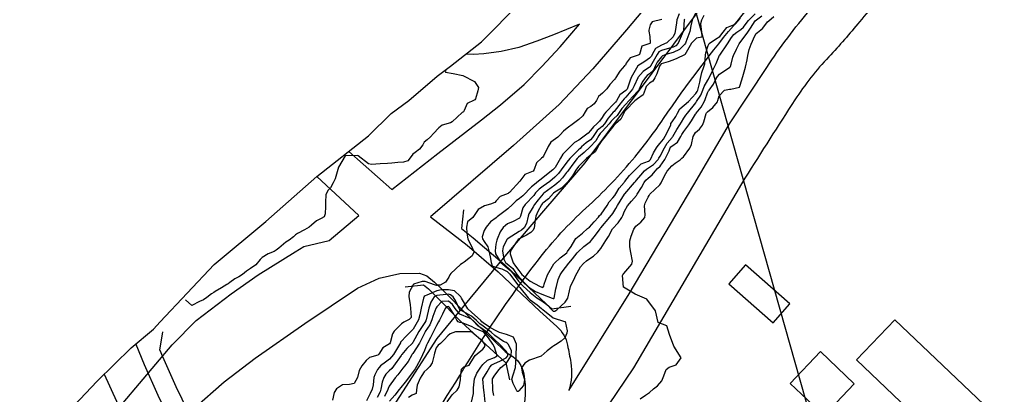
# Model space of a CAD drawing. Header units: metres. Extents: x 307586 to 320046, y 7427249 to 7434250.
# Drawn here: x 316012.3 to 316180.6, y 7432968.6 to 7433033 of the extents above; entities that cross this region are included whole.
import ezdxf

# ---------------------------------------------------------------- set-up
doc = ezdxf.new("R2010")
doc.units = ezdxf.units.M
doc.header["$MEASUREMENT"] = 0
doc.linetypes.add('CONTINUO', pattern=[0])
for name, color, linetype in [('Area', 45, 'Continuous'), ('Curvas de Nivel 1m', 11, 'Continuous'), ('Curvas de Nivel 5m', 15, 'Continuous'), ('Edificações', 30, 'Continuous'), ('Hidrografia', 140, 'Continuous'), ('Pontes_Viadutos_Tubos', 190, 'Continuous'), ('TEXTO', 45, 'Continuous'), ('Vias Primárias', 230, 'Continuous')]:
    doc.layers.add(name, color=color, linetype=linetype)

msp = doc.modelspace()

# ---------------------------------------------------------------- linework, layer by layer
at = {"layer": 'Area'}
msp.add_polyline3d([(316015.84, 7432960.66, 733.34), (316025.6, 7432971.01, 742.3), (316031.43, 7432976.73, 741.98), (316035.24, 7432979.93, 733.7), (316036.41, 7432981.21, 733.65), (316045.64, 7432991, 734.05), (316054.51, 7432998.43, 734.16), (316063.26, 7433006.14, 733.95), (316072.14, 7433013.13, 734.49), (316076.01, 7433016.92, 734.44), (316079.05, 7433019.16, 734.26), (316083.9, 7433023.33, 734.17), (316086.2, 7433025.08, 734.06), (316091.49, 7433029.26, 733.19), (316098.14, 7433035.91, 733.06)], dxfattribs=at)
at = {"layer": 'Curvas de Nivel 1m', "flags": 128}
for points, elevation in [([(316125.4, 7433034.03), (316125.01, 7433033.01), (316124.94, 7433032.48), (316124.73, 7433031.02), (316124.66, 7433030.74), (316124.37, 7433030.1), (316123.28, 7433029.04), (316122.36, 7433028.69), (316121.33, 7433028.08), (316120.77, 7433027.07), (316120.63, 7433026.78), (316120.33, 7433026.42), (316119.53, 7433025.88), (316118.31, 7433025.09), (316117.19, 7433023.11), (316116.92, 7433022.48), (316116.45, 7433021.12), (316116.26, 7433020.9), (316115.22, 7433020.16), (316114.62, 7433019.14), (316114.48, 7433018.9), (316114.24, 7433018.63), (316112.81, 7433017.16), (316112.56, 7433016.82), (316112.21, 7433016.26), (316111.72, 7433015.65), (316111.27, 7433015.18), (316110.73, 7433014.64), (316110.18, 7433014.02), (316109.79, 7433013.58), (316109.33, 7433013.2), (316108.67, 7433012.7), (316108.16, 7433012.39), (316107.43, 7433011.94), (316106.73, 7433011.23), (316106.14, 7433010.66), (316105.42, 7433009.96), (316105.04, 7433009.25), (316104.11, 7433007.65), (316103.75, 7433007.27), (316102.08, 7433005.97), (316101.72, 7433005.65), (316101.27, 7433005.3), (316100.59, 7433004.78), (316100.06, 7433004.34), (316099.53, 7433003.85), (316099.08, 7433003.32), (316098.58, 7433002.79), (316098.04, 7433002.37), (316097.43, 7433001.94), (316096.81, 7433001.35), (316096.01, 7433000.56), (316095.34, 7433000.04), (316094.4, 7432999.38), (316094.18, 7432999.2), (316094, 7432999.05), (316093.06, 7432998.32), (316092.28, 7432997.41), (316091.97, 7432996.84), (316091.59, 7432995.78), (316091.65, 7432995.41), (316091.95, 7432994.99), (316092.61, 7432994.07), (316092.77, 7432993.4), (316092.97, 7432992.34), (316093.13, 7432991.39), (316093.33, 7432990.82), (316093.89, 7432990.58), (316094.97, 7432990.29), (316095.89, 7432989.8), (316096.13, 7432989.6), (316096.33, 7432989.35), (316097.85, 7432987.35), (316097.87, 7432987.33), (316098.08, 7432987.1), (316099.5, 7432985.31), (316099.83, 7432984.96), (316101.03, 7432984.09), (316101.81, 7432983.46), (316101.91, 7432983.38), (316102.01, 7432983.29), (316103.79, 7432981.9), (316105.75, 7432981.27), (316105.78, 7432981.27), (316105.86, 7432981.24), (316106.17, 7432979.63), (316106.13, 7432979.23), (316105.76, 7432978.47), (316105.15, 7432977.85), (316104.19, 7432977.26), (316103.91, 7432977.09), (316103.74, 7432976.98), (316102.76, 7432976.24), (316101.71, 7432975.28), (316099.71, 7432974.59), (316098.9, 7432974.12), (316098.34, 7432973.32), (316098.47, 7432972.54), (316098.85, 7432971.32), (316098.68, 7432970.29), (316097.91, 7432969.33), (316097.76, 7432969.21), (316097.64, 7432969.25), (316097.6, 7432969.29), (316097.56, 7432969.33), (316096.9, 7432970.59), (316096.72, 7432971.34), (316096.91, 7432972.1), (316097.3, 7432973.34), (316097.43, 7432975.06), (316097.47, 7432975.33), (316097.51, 7432977.1), (316097.48, 7432977.33), (316096.96, 7432978.55), (316095.76, 7432979.02), (316094.59, 7432979.37), (316093.77, 7432979.78), (316092.89, 7432980.27), (316091.78, 7432981.04), (316091.58, 7432981.2), (316091.36, 7432981.41), (316089.8, 7432982.83), (316089.14, 7432983.44), (316088.05, 7432985.23), (316087.94, 7432985.45), (316087.83, 7432985.61), (316086.86, 7432986.48), (316085.85, 7432986.7), (316084.66, 7432986.68), (316083.84, 7432986.51), (316082.11, 7432985.79), (316081.83, 7432985.67), (316081.66, 7432985.52), (316081.57, 7432985.27), (316081.16, 7432983.53), (316080.94, 7432982.39), (316080.69, 7432981.54), (316079.77, 7432979.93), (316079.59, 7432979.73), (316079.39, 7432979.55), (316078.58, 7432978.73), (316077.74, 7432977.81), (316077.63, 7432977.68), (316077.58, 7432977.57), (316077.44, 7432977.28), (316076.38, 7432975.59), (316075.7, 7432974.8), (316075.04, 7432974.27), (316074.17, 7432973.62), (316073.94, 7432973.36), (316073.68, 7432972.98), (316073.18, 7432972.11), (316073.04, 7432971.63), (316072.93, 7432970.35), (316072.75, 7432969.63), (316072.39, 7432968.87), (316071.78, 7432967.64)], 732), ([(316122.41, 7433033.05), (316120.78, 7433032.69), (316120.4, 7433032.17), (316120.21, 7433031.25), (316120.19, 7433031.07), (316120.37, 7433030.16), (316120.44, 7433029.07), (316120.41, 7433029.02), (316120.36, 7433028.97), (316118.97, 7433028.47), (316118.58, 7433027.09), (316118.45, 7433026.98), (316118.34, 7433026.94), (316116.97, 7433026.48), (316116.32, 7433025.59), (316116.18, 7433025.25), (316116.03, 7433025.12), (316115.2, 7433024.23), (316114.56, 7433023.14), (316114.45, 7433022.98), (316114.29, 7433022.78), (316113.48, 7433021.94), (316113, 7433021.16), (316112.26, 7433020.4), (316111.58, 7433019.85), (316111.23, 7433019.18), (316110.84, 7433018.58), (316110.23, 7433018.12), (316109.64, 7433017.78), (316109.26, 7433017.2), (316108.87, 7433016.55), (316108.2, 7433015.92), (316107.3, 7433015.22), (316106.18, 7433014.44), (316105.53, 7433013.9), (316104.98, 7433013.25), (316104.56, 7433012.87), (316104.16, 7433012.6), (316103.41, 7433012.02), (316102.95, 7433011.28), (316102.13, 7433009.63), (316101.99, 7433009.43), (316101.77, 7433009.29), (316100.94, 7433008.47), (316100.51, 7433007.31), (316100.35, 7433007.05), (316100.09, 7433006.9), (316098.94, 7433006.47), (316098.07, 7433005.33), (316096.28, 7433003.36), (316096.15, 7433003.26), (316096.05, 7433003.21), (316094.72, 7433002.7), (316094.03, 7433001.98), (316093.76, 7433001.65), (316093.03, 7433001.39), (316092.02, 7433001.12), (316090.94, 7433000.49), (316090.23, 7432999.43), (316090.15, 7432999.28), (316090, 7432999.12), (316089.1, 7432998.32), (316088.92, 7432997.44), (316089, 7432996.4), (316089.18, 7432995.44), (316089.94, 7432993.8), (316090.13, 7432993.43), (316090.21, 7432993.14), (316089.92, 7432992.54), (316089.32, 7432992.03), (316088.55, 7432991.44), (316088.16, 7432991.19), (316087.9, 7432991.01), (316086.25, 7432989.47), (316086.09, 7432989.27), (316085.87, 7432988.88), (316085.34, 7432988), (316084.42, 7432987.49), (316083.88, 7432987.47), (316083.85, 7432987.46), (316083.8, 7432987.45), (316083.44, 7432987.51), (316081.86, 7432988.09), (316081.31, 7432988.09), (316079.85, 7432987.63), (316079.81, 7432987.6), (316079.78, 7432987.55), (316079.11, 7432986.29), (316079.06, 7432985.56), (316079.29, 7432984.08), (316079.35, 7432983.55), (316079.43, 7432981.91), (316079.09, 7432981.56), (316078.19, 7432981.15), (316077.78, 7432980.86), (316076.5, 7432979.59), (316076.23, 7432979.12), (316075.85, 7432977.6), (316075.73, 7432977.39), (316074.59, 7432976.74), (316073.9, 7432975.62), (316073.8, 7432975.53), (316073.71, 7432975.49), (316072.31, 7432975.04), (316071.7, 7432974.56), (316070.97, 7432973.65), (316070.53, 7432972.81), (316070.23, 7432971.66), (316069.65, 7432970.63), (316068.89, 7432970.43), (316067.65, 7432970.39), (316066.63, 7432969.71), (316066.26, 7432969.09), (316065.94, 7432967.72)], 733), ([(316126.29, 7433033.13), (316126.25, 7433033), (316126.14, 7433031.25), (316126.08, 7433031), (316125.57, 7433029.81), (316125.22, 7433029.01), (316124.83, 7433028.54), (316124.36, 7433028.32), (316123.36, 7433028.04), (316122.35, 7433027.76), (316121.9, 7433027.5), (316121.6, 7433027.06), (316121.14, 7433026.25), (316120.47, 7433025.07), (316120.41, 7433024.97), (316120.31, 7433024.88), (316119.23, 7433024.16), (316118.31, 7433023.09), (316118.29, 7433023.06), (316117.69, 7433021.68), (316117.38, 7433021.1), (316116.25, 7433019.75), (316115.94, 7433019.43), (316115.67, 7433019.13), (316115.03, 7433018.33), (316114.22, 7433017.28), (316114.1, 7433017.14), (316113.2, 7433016.16), (316112.59, 7433015.16), (316112.19, 7433014.73), (316111.32, 7433014.04), (316110.77, 7433013.18), (316110.55, 7433012.8), (316110.16, 7433012.42), (316109.44, 7433011.92), (316108.65, 7433011.2), (316108.39, 7433010.95), (316108.14, 7433010.72), (316106.66, 7433009.23), (316106.12, 7433008.57), (316105.18, 7433007.25), (316104.7, 7433006.65), (316104.08, 7433006.02), (316103.19, 7433005.27), (316102.06, 7433004.48), (316101.38, 7433003.97), (316100.77, 7433003.3), (316100.46, 7433002.89), (316100.04, 7433002.39), (316099.51, 7433001.84), (316098.96, 7433001.32), (316098.6, 7433000.74), (316098.2, 7432999.33), (316098.15, 7432999.18), (316098, 7432998.96), (316096.94, 7432998.39), (316095.98, 7432997.98), (316095.61, 7432997.74), (316095.22, 7432997.37), (316094.69, 7432996.65), (316094.17, 7432995.38), (316094.12, 7432995.21), (316093.94, 7432994.49), (316093.83, 7432993.38), (316093.92, 7432992.83), (316094.79, 7432991.37), (316095.89, 7432990.47), (316096.5, 7432989.96), (316096.97, 7432989.34), (316097.87, 7432988.17), (316098.64, 7432987.32), (316099.85, 7432986.2), (316101.01, 7432985.3), (316101.83, 7432984.78), (316102.72, 7432984.17), (316103.55, 7432983.26), (316103.81, 7432983.03), (316104.07, 7432982.99), (316104.44, 7432983.25), (316105.16, 7432983.91), (316105.83, 7432984.55), (316106.31, 7432985.23), (316106.59, 7432986.49), (316106.75, 7432987.23), (316107.48, 7432988.81), (316107.68, 7432989.21), (316107.89, 7432989.6), (316108.5, 7432990.6), (316109.01, 7432991.2), (316109.48, 7432991.63), (316109.91, 7432991.95), (316110.68, 7432992.43), (316111.44, 7432993.17), (316111.68, 7432993.43), (316111.94, 7432993.75), (316112.81, 7432995.16), (316113.26, 7432995.85), (316113.98, 7432997.14), (316114.96, 7432998.16), (316115.58, 7432999.12), (316115.71, 7432999.41), (316116.01, 7433000.17), (316116.56, 7433001.11), (316117.24, 7433001.89), (316118.05, 7433002.89), (316118.13, 7433003.01), (316118.19, 7433003.09), (316118.93, 7433004.22), (316119.39, 7433005.08), (316119.67, 7433005.48), (316120.08, 7433005.85), (316120.77, 7433006.39), (316121.28, 7433007.06), (316121.67, 7433007.49), (316122.11, 7433007.91), (316122.94, 7433009.04), (316123.65, 7433010.54), (316123.87, 7433011.02), (316123.97, 7433011.2), (316124.15, 7433011.36), (316125.13, 7433012.03), (316125.68, 7433013), (316125.84, 7433013.34), (316126.18, 7433013.83), (316127.05, 7433014.99), (316127.51, 7433015.67), (316128.22, 7433016.81), (316128.29, 7433016.91), (316128.33, 7433016.97), (316129.15, 7433018.05), (316129.66, 7433018.96), (316129.84, 7433019.36), (316130.26, 7433020.46), (316130.41, 7433020.8), (316130.51, 7433020.95), (316131.27, 7433021.95), (316131.76, 7433022.94), (316131.94, 7433023.29), (316132.3, 7433023.69), (316134.11, 7433024.9), (316134.21, 7433025.01), (316134.32, 7433025.42), (316134.61, 7433026.63), (316134.71, 7433026.9), (316135.25, 7433027.99), (316135.66, 7433028.89), (316135.94, 7433029.31), (316136.37, 7433029.81), (316137.16, 7433030.87), (316137.65, 7433031.6), (316138.41, 7433032.83), (316139.56, 7433033.7)], 731), ([(316129.6, 7433033.78), (316129.24, 7433032.96), (316129.07, 7433032.3), (316129.22, 7433030.96), (316129.29, 7433030.04), (316128.37, 7433029.85), (316127.5, 7433028.98), (316126.34, 7433027.03), (316126.32, 7433027.02), (316126.29, 7433027), (316124.98, 7433026.37), (316124.33, 7433026.11), (316123.53, 7433025.83), (316122.32, 7433025.44), (316122.11, 7433025.26), (316122.02, 7433025.05), (316121.59, 7433023.77), (316121.23, 7433023.06), (316120.85, 7433022.5), (316120.28, 7433022.12), (316119.75, 7433021.6), (316119.57, 7433021.08), (316119.21, 7433020.12), (316118.25, 7433019.45), (316117.78, 7433019.1), (316116.23, 7433017.51), (316116.04, 7433017.31), (316115.94, 7433017.12), (316115.39, 7433015.94), (316114.49, 7433015.14), (316114.32, 7433015.01), (316114.19, 7433014.88), (316112.84, 7433013.16), (316112.55, 7433012.78), (316112.16, 7433012.31), (316111.7, 7433011.62), (316111.47, 7433011.18), (316110.97, 7433010.35), (316110.13, 7433009.71), (316109.82, 7433009.5), (316109.48, 7433009.2), (316108.11, 7433007.84), (316107.67, 7433007.22), (316107.09, 7433006.23), (316106.31, 7433005.24), (316106.07, 7433004.97), (316105.19, 7433004.12), (316104.05, 7433003.45), (316103.82, 7433003.26), (316102.99, 7433002.32), (316102.03, 7433001.57), (316101.88, 7433001.43), (316101.79, 7433001.29), (316101.18, 7433000.13), (316100.83, 7432999.3), (316100.68, 7432998.62), (316100.53, 7432997.3), (316100.38, 7432996.89), (316099.97, 7432996.54), (316099.2, 7432996.08), (316097.95, 7432995.44), (316097.8, 7432995.33), (316097.37, 7432994.77), (316096.49, 7432993.35), (316096.4, 7432992.88), (316096.9, 7432991.34), (316097.32, 7432990.76), (316097.89, 7432989.99), (316098.42, 7432989.32), (316099.87, 7432988.14), (316101.44, 7432987.29), (316101.86, 7432987.12), (316102.04, 7432987.1), (316102.17, 7432987.29), (316102.25, 7432987.67), (316102.82, 7432989.28), (316103.9, 7432991.12), (316103.96, 7432991.2), (316104.01, 7432991.26), (316104.99, 7432992.17), (316105.93, 7432992.87), (316106.12, 7432993.05), (316106.26, 7432993.24), (316106.85, 7432994.14), (316107.49, 7432995.22), (316107.7, 7432995.47), (316107.96, 7432995.7), (316108.79, 7432996.38), (316109.7, 7432997.19), (316109.84, 7432997.33), (316109.99, 7432997.46), (316110.83, 7432998.35), (316111.55, 7432999.17), (316111.76, 7432999.41), (316112.01, 7432999.68), (316113.03, 7433001.15), (316113.4, 7433001.78), (316114.04, 7433002.47), (316114.34, 7433002.84), (316114.51, 7433003.14), (316115.08, 7433004.11), (316115.94, 7433005.12), (316116.01, 7433005.19), (316116.08, 7433005.28), (316116.9, 7433006.3), (316117.7, 7433007.1), (316118.11, 7433007.56), (316118.9, 7433008.3), (316120.12, 7433008.75), (316120.32, 7433008.87), (316120.47, 7433009.07), (316121.01, 7433010.19), (316121.51, 7433011.06), (316121.77, 7433011.43), (316122.15, 7433011.82), (316122.69, 7433012.52), (316123, 7433013.04), (316123.85, 7433014.69), (316123.94, 7433015.02), (316123.99, 7433015.23), (316124.2, 7433015.52), (316124.82, 7433016.41), (316125.09, 7433017.01), (316125.49, 7433017.74), (316126.24, 7433018.34), (316126.97, 7433018.99), (316128.26, 7433020.38), (316128.5, 7433020.73), (316128.59, 7433020.97), (316128.92, 7433022.33), (316129.07, 7433022.96), (316129.28, 7433023.99), (316129.65, 7433024.96), (316129.8, 7433025.48), (316129.89, 7433026.95), (316129.97, 7433027.34), (316130.36, 7433028.6), (316130.47, 7433028.84), (316130.56, 7433028.95), (316131.63, 7433029.68), (316132.38, 7433030.18), (316132.94, 7433030.92), (316133.58, 7433031.72), (316134.4, 7433032.02), (316135.01, 7433032.29), (316135.57, 7433032.89), (316135.92, 7433033.38)], 729), ([(316118.73, 7432967.98), (316119.64, 7432968.61), (316120.31, 7432969.06), (316121, 7432969.71), (316121.65, 7432970.23), (316122.44, 7432971.04), (316122.79, 7432971.92), (316123.16, 7432973.03), (316123.7, 7432973.39), (316124.89, 7432973.82), (316125.71, 7432975), (316124.46, 7432977.01), (316123.76, 7432979.02), (316123.28, 7432980.53), (316121.78, 7432981.05), (316121.31, 7432983.06), (316119.83, 7432985.07), (316117.85, 7432985.93), (316115.86, 7432987.12), (316115.68, 7432989.12), (316115.73, 7432989.27), (316115.89, 7432989.49), (316117.26, 7432991.1), (316117.39, 7432991.62), (316117.11, 7432993.1), (316116.91, 7432994.07), (316116.93, 7432995.11), (316117.16, 7432995.91), (316117.62, 7432997.1), (316117.99, 7432997.63), (316118.8, 7432998.28), (316119.49, 7432999.08), (316119.55, 7432999.53), (316119.45, 7433001.08), (316119.56, 7433001.54), (316120.05, 7433002.56), (316120.23, 7433002.88), (316120.37, 7433003.07), (316121.21, 7433003.91), (316122.07, 7433004.69), (316122.32, 7433005.05), (316122.89, 7433006.24), (316123.33, 7433007.03), (316124.11, 7433007.98), (316124.7, 7433008.43), (316125.56, 7433009.01), (316125.87, 7433009.26), (316126.13, 7433009.52), (316127.23, 7433010.98), (316127.5, 7433011.63), (316127.78, 7433012.98), (316128.18, 7433013.66), (316128.88, 7433014.27), (316129.38, 7433014.96), (316129.64, 7433015.52), (316130.05, 7433016.95), (316130.1, 7433017.07), (316130.23, 7433017.24), (316131.19, 7433017.98), (316131.94, 7433018.93), (316132.02, 7433019.15), (316132.25, 7433019.98), (316133.17, 7433020.92), (316134.04, 7433021.13), (316134.27, 7433021.13), (316135.72, 7433021.44), (316136.2, 7433022.88), (316136.22, 7433022.96), (316136.3, 7433023.27), (316136.74, 7433024.87), (316137.05, 7433026.15), (316137.17, 7433026.87), (316137.42, 7433027.93), (316137.76, 7433028.86), (316138.38, 7433030.29), (316138.58, 7433030.65), (316138.83, 7433030.85), (316139.68, 7433031.55), (316140.41, 7433032.49), (316140.55, 7433032.69), (316140.75, 7433032.83), (316141.63, 7433033.61)], 732), ([(316085.38, 7433024.3), (316085.26, 7433024.13), (316085.34, 7433024.01), (316086.64, 7433023.82), (316088.29, 7433023.45), (316090.28, 7433022.44), (316091, 7433021.42), (316090.87, 7433020.81), (316090.48, 7433019.43), (316090.38, 7433019.29), (316090.24, 7433019.22), (316089.04, 7433018.63), (316088.53, 7433017.45), (316088.41, 7433017.25), (316088.21, 7433017.09), (316086.46, 7433015.48), (316086.19, 7433015.33), (316084.77, 7433014.91), (316084.18, 7433014.49), (316083.29, 7433013.51), (316082.74, 7433012.95), (316082.16, 7433012.44), (316081.68, 7433012.01), (316081.42, 7433011.54), (316080.87, 7433010.81), (316080.13, 7433010.26), (316079.72, 7433009.96), (316079.46, 7433009.56), (316078.85, 7433008.83), (316078.11, 7433008.6), (316077.17, 7433008.52), (316076.1, 7433008.39), (316075.37, 7433008.34), (316074.1, 7433008.29), (316072.63, 7433008.17), (316072.1, 7433008.31), (316070.35, 7433009.67), (316070.18, 7433009.72), (316068.12, 7433009.69), (316066.98, 7433007.71), (316066.51, 7433006.14), (316066.4, 7433005.72), (316066.07, 7433005.02), (316065.59, 7433004.2), (316065.16, 7433003.73), (316064.79, 7433002.98), (316064.76, 7433001.73), (316064.75, 7433001), (316064.71, 7432999.73), (316064.54, 7432999.19), (316063.99, 7432998.9), (316063.19, 7432998.54), (316062.37, 7432997.76), (316061.97, 7432997.44), (316061.15, 7432996.96), (316059.96, 7432996.36), (316059.61, 7432996.14), (316059.24, 7432995.8), (316058.52, 7432995.23), (316057.94, 7432994.84), (316056.74, 7432993.83), (316056.3, 7432993.46), (316055.92, 7432993.28), (316054.94, 7432992.83), (316053.91, 7432992.23), (316053.7, 7432992.07), (316053.56, 7432991.86), (316052.82, 7432990.95), (316051.89, 7432990.32), (316051.21, 7432989.89), (316050.49, 7432989.29), (316049.87, 7432988.9), (316049.21, 7432988.57), (316048.35, 7432987.93), (316048.06, 7432987.72), (316047.85, 7432987.6), (316046.94, 7432987.04), (316045.84, 7432986.37), (316045.58, 7432986.21), (316045.19, 7432985.97), (316044.41, 7432985.39), (316043.82, 7432984.96), (316043.14, 7432984.67), (316041.81, 7432984), (316040.74, 7432984.94)], 734), ([(316093.63, 7432968.53), (316093.46, 7432969.38), (316093.44, 7432969.59), (316093.41, 7432971.38), (316093.47, 7432971.58), (316093.67, 7432971.88), (316094.32, 7432972.73), (316094.8, 7432973.37), (316095.32, 7432973.74), (316095.7, 7432974.02), (316096.6, 7432975.35), (316096.67, 7432976.29), (316096.08, 7432977.35), (316095.92, 7432977.54), (316095.74, 7432977.62), (316095.29, 7432977.81), (316093.76, 7432978.87), (316093.14, 7432979.39), (316091.77, 7432980.44), (316091.21, 7432980.84), (316090.63, 7432981.42), (316089.79, 7432982.18), (316088.25, 7432983), (316087.81, 7432983.22), (316087.64, 7432983.45), (316087.12, 7432984.76), (316086.63, 7432985.47), (316086.19, 7432985.83), (316085.84, 7432985.91), (316085.42, 7432985.9), (316083.84, 7432985.72), (316083.39, 7432985.5), (316082.79, 7432984.55), (316082.46, 7432983.51), (316082.33, 7432982.99), (316082.01, 7432981.52), (316081.95, 7432981.35), (316081.78, 7432981.1), (316080.76, 7432979.53), (316080.4, 7432978.89), (316079.73, 7432977.67), (316079.69, 7432977.59), (316079.64, 7432977.55), (316078.68, 7432976.6), (316077.81, 7432975.57), (316077.77, 7432975.51), (316077.71, 7432975.43), (316076.42, 7432973.59), (316076.1, 7432973.18), (316075.68, 7432972.78), (316075.09, 7432972.19), (316074.73, 7432971.61), (316074.46, 7432970.81), (316074.24, 7432969.61), (316074.1, 7432969.15), (316073.62, 7432968.19)], 731), ([(316089.81, 7432967.43), (316090.14, 7432968.91), (316090.14, 7432969.42), (316090.11, 7432969.89), (316090.28, 7432971.42), (316090.69, 7432972.4), (316091.38, 7432973.4), (316091.7, 7432973.85), (316092.5, 7432974.59), (316093.71, 7432975.09), (316093.92, 7432975.16), (316094.16, 7432975.38), (316093.73, 7432976.86), (316093.46, 7432977.38), (316092.72, 7432978.42), (316091.87, 7432979.4), (316091.76, 7432979.47), (316090.39, 7432980.04), (316089.77, 7432980.41), (316088.19, 7432981.03), (316087.78, 7432981.07), (316087.48, 7432981.16), (316087.29, 7432981.46), (316086.77, 7432982.49), (316086.13, 7432983.48), (316086, 7432983.67), (316085.82, 7432983.81), (316085.51, 7432983.78), (316085.27, 7432983.49), (316084.81, 7432982.48), (316084.31, 7432981.49), (316084.12, 7432981.16), (316083.77, 7432980.57), (316083.42, 7432979.85), (316083.25, 7432979.51), (316082.75, 7432978.51), (316082.21, 7432977.52), (316082.06, 7432977.19), (316081.72, 7432976.29), (316081.39, 7432975.52), (316081.1, 7432974.92), (316080.35, 7432973.54), (316080.11, 7432973.12), (316079.68, 7432972.48), (316079.26, 7432971.96), (316078.96, 7432971.56), (316078.4, 7432970.82), (316077.65, 7432969.92), (316077.37, 7432969.57), (316076.61, 7432968.61), (316075.73, 7432967.6)], 729), ([(316085.61, 7432967.48), (316086.46, 7432968.64), (316087.34, 7432969.45), (316087.65, 7432970.02), (316087.87, 7432971.24), (316087.88, 7432971.45), (316088.09, 7432973.05), (316088.44, 7432973.44), (316089.36, 7432973.77), (316089.7, 7432974.33), (316090.4, 7432975.42), (316091.72, 7432976.5), (316092.12, 7432977.01), (316092.04, 7432977.4), (316091.74, 7432977.8), (316089.84, 7432979.43), (316089.79, 7432979.46), (316089.76, 7432979.48), (316089.69, 7432979.5), (316087.76, 7432979.5), (316087.03, 7432979.46), (316086.13, 7432979.11), (316085.75, 7432978.8), (316085.12, 7432978.11), (316084.47, 7432977.49), (316084.05, 7432977.18), (316083.72, 7432976.7), (316083.42, 7432975.79), (316083.37, 7432975.5), (316083.04, 7432974.16), (316082.65, 7432973.51), (316082.16, 7432973.04), (316081.68, 7432972.6), (316081.24, 7432971.96), (316081, 7432971.53), (316080.45, 7432970.34), (316080.35, 7432969.54), (316080.27, 7432968.91), (316079.63, 7432968.62), (316079, 7432968.18)], 728)]:
    msp.add_lwpolyline(points, dxfattribs=dict(at, elevation=elevation))
at = {"layer": 'Curvas de Nivel 5m', "elevation": 730, "flags": 128}
for points in [[(316128.43, 7433034.64), (316127.64, 7433032.98), (316127.42, 7433031.96), (316127.24, 7433030.99), (316126.55, 7433029.18), (316126.46, 7433029), (316126.36, 7433028.84), (316125.45, 7433027.91), (316124.35, 7433027.43), (316123.11, 7433027.04), (316122.56, 7433026.82), (316122.34, 7433026.65), (316121.63, 7433025.75), (316121.29, 7433025.06), (316120.97, 7433024.4), (316120.3, 7433023.74), (316119.92, 7433023.45), (316119.57, 7433023.08), (316119.06, 7433022.3), (316118.52, 7433021.09), (316118.43, 7433020.91), (316118.26, 7433020.72), (316116.78, 7433019.11), (316116.24, 7433018.54), (316115.54, 7433017.81), (316115.1, 7433017.13), (316114.77, 7433016.58), (316114.21, 7433016.08), (316113.72, 7433015.62), (316113.37, 7433015.15), (316112.18, 7433013.87), (316111.82, 7433013.53), (316111.59, 7433013.18), (316111.08, 7433012.26), (316110.14, 7433011.22), (316110.13, 7433011.2), (316110.11, 7433011.19), (316109.08, 7433010.25), (316108.13, 7433009.45), (316107.88, 7433009.21), (316107.15, 7433008.27), (316106.41, 7433007.24), (316106.28, 7433007.05), (316106.1, 7433006.79), (316105.41, 7433005.92), (316104.81, 7433005.25), (316104.43, 7433004.9), (316104.07, 7433004.64), (316102.17, 7433003.29), (316102.11, 7433003.23), (316102.05, 7433003.18), (316101.19, 7433002.15), (316100.58, 7433001.3), (316100.38, 7433000.95), (316100.01, 7433000.33), (316099.62, 7432999.7), (316099.5, 7432999.32), (316099.22, 7432998.08), (316098.81, 7432997.32), (316098.36, 7432996.93), (316097.97, 7432996.68), (316096.07, 7432995.48), (316095.95, 7432995.41), (316095.93, 7432995.38), (316095.91, 7432995.36), (316095.22, 7432994.08), (316095.1, 7432993.37), (316095.33, 7432991.95), (316095.62, 7432991.36), (316095.9, 7432991.12), (316096.87, 7432990.33), (316097.56, 7432989.33), (316097.88, 7432988.91), (316099.45, 7432987.31), (316099.86, 7432986.96), (316100.77, 7432986.38), (316101.84, 7432985.91), (316103.64, 7432985.26), (316103.77, 7432985.2), (316103.83, 7432985.17), (316103.9, 7432985.2), (316103.93, 7432985.26), (316104.27, 7432986.84), (316104.35, 7432987.26), (316104.65, 7432988.48), (316104.98, 7432989.25), (316105.35, 7432989.78), (316105.9, 7432990.49), (316106.46, 7432991.23), (316107.11, 7432992.02), (316107.93, 7432993.03), (316108.02, 7432993.12), (316108.1, 7432993.21), (316109.04, 7432994.1), (316109.95, 7432994.81), (316110.16, 7432994.98), (316110.35, 7432995.19), (316111.07, 7432996.07), (316111.86, 7432997.17), (316111.92, 7432997.24), (316111.98, 7432997.31), (316113.51, 7432999.15), (316114.01, 7432999.79), (316114.54, 7433000.61), (316114.81, 7433001.13), (316115.25, 7433001.91), (316116.01, 7433003.12), (316116.03, 7433003.15), (316116.05, 7433003.18), (316117.74, 7433005.1), (316117.9, 7433005.27), (316118.08, 7433005.47), (316118.83, 7433006.34), (316119.44, 7433007.08), (316119.77, 7433007.41), (316120.11, 7433007.6), (316120.97, 7433008.2), (316121.78, 7433009.05), (316121.93, 7433009.25), (316122.13, 7433009.6), (316122.88, 7433011.04), (316123.35, 7433011.83), (316124.17, 7433012.83), (316124.26, 7433012.93), (316124.32, 7433013.02), (316124.98, 7433014.22), (316125.49, 7433015.01), (316125.77, 7433015.44), (316126.21, 7433016.12), (316126.56, 7433016.66), (316126.8, 7433016.99), (316128.24, 7433018.77), (316128.32, 7433018.89), (316128.38, 7433018.97), (316129.12, 7433020.09), (316129.46, 7433020.96), (316129.66, 7433021.57), (316130.29, 7433022.64), (316130.42, 7433022.82), (316130.49, 7433022.95), (316131.08, 7433024.16), (316131.48, 7433024.94), (316131.72, 7433025.53), (316132.32, 7433026.93), (316132.33, 7433026.95), (316132.34, 7433026.97), (316133.66, 7433028.91), (316134.37, 7433029.96), (316134.79, 7433030.49), (316135.28, 7433030.89), (316135.94, 7433031.33), (316136.4, 7433031.73), (316136.89, 7433032.38), (316137.27, 7433032.87), (316138.42, 7433034.05)], [(316092.15, 7432967.39), (316091.93, 7432969.11), (316091.9, 7432969.4), (316091.7, 7432971.37), (316091.71, 7432971.4), (316092.46, 7432972.61), (316092.91, 7432973.39), (316093.28, 7432973.8), (316093.7, 7432974.03), (316094.64, 7432974.44), (316095.71, 7432975), (316096.01, 7432975.36), (316096.02, 7432975.66), (316095.72, 7432976.14), (316094.59, 7432977.37), (316093.74, 7432978.16), (316092.47, 7432979.39), (316091.77, 7432979.9), (316090.84, 7432980.48), (316089.99, 7432981.43), (316089.79, 7432981.63), (316089.42, 7432981.81), (316087.8, 7432982.51), (316086.96, 7432983.46), (316086.53, 7432984.18), (316085.83, 7432984.74), (316084.67, 7432984.65), (316083.82, 7432983.78), (316083.72, 7432983.59), (316083.68, 7432983.5), (316083.18, 7432982.12), (316082.99, 7432981.51), (316082.63, 7432980.65), (316081.84, 7432979.52), (316081.81, 7432979.47), (316081.76, 7432979.38), (316081.16, 7432978.12), (316080.84, 7432977.53), (316079.72, 7432975.77), (316079.62, 7432975.65), (316079.55, 7432975.55), (316078.9, 7432974.36), (316078.31, 7432973.56), (316078.03, 7432973.23), (316077.68, 7432972.79), (316077.15, 7432972.1), (316076.72, 7432971.58), (316075.65, 7432970.12), (316075.48, 7432969.77), (316075.42, 7432969.6), (316074.87, 7432968.36)]]:
    msp.add_lwpolyline(points, dxfattribs=at)
at = {"layer": 'Edificações'}
for points in [[(316136.78, 7432990.97), (316133.9, 7432987.71), (316141.49, 7432980.99), (316144.37, 7432984.25)], [(316155.81, 7432974.64), (316162.37, 7432981.53), (316179.97, 7432964.75), (316173.41, 7432957.87)], [(316144.43, 7432970.63), (316149.61, 7432976.07), (316155.42, 7432970.54), (316150.23, 7432965.1)]]:
    msp.add_lwpolyline(points, close=True, dxfattribs=at)
at = {"layer": 'Edificações', "elevation": 740.3}
msp.add_lwpolyline([(316036.36, 7432976.33), (316036.85, 7432979.48)], dxfattribs=at)
at = {"layer": 'Hidrografia', "elevation": 735.42}
msp.add_lwpolyline([(316341.69, 7433148.82), (316317.46, 7433140.93), (316300.32, 7433135.03), (316280.74, 7433128.54), (316254.77, 7433116.83), (316218.73, 7433098.62), (316204.81, 7433092.47), (316193, 7433088.65), (316183.37, 7433082.73), (316161.6, 7433066.19), (316141.66, 7433049.24), (316128.33, 7433034.07), (316109.22, 7433008.47), (316102.47, 7433000.66), (316095.76, 7432992.79), (316087.03, 7432982.21), (316083.82, 7432978.32), (316071.54, 7432959.2)], dxfattribs=at)
at = {"layer": 'Hidrografia'}
msp.add_lwpolyline([(316077.51, 7432956.06, 0.010683), (316089.2, 7432974.31, -0.005453), (316091.5, 7432977.98, -0.021327), (316101.26, 7432991.85, -0.04428), (316109.38, 7433000.67, 0.035521), (316117.82, 7433009.52, 0.023812), (316122.72, 7433016.07, -0.025918), (316135.54, 7433033.03, 0.015251), (316142.29, 7433041.57, -0.238309), (316145.41, 7433043.14, 0.702365), (316146.15, 7433045.16, -1.011941), (316147.76, 7433047.04, 0.575451), (316148.45, 7433047.27, -0.214761), (316149.32, 7433048.48, 0.123952), (316152.49, 7433051.56, -0.104264), (316157.13, 7433056.42, 0.02594), (316161.45, 7433059.73, -0.029887), (316170.33, 7433066.41, 0.023239), (316185.27, 7433077.34, -0.06165)], format="xyb", dxfattribs=at)
at = {"layer": 'Pontes_Viadutos_Tubos'}
for points in [[(316088.41, 7433000.42), (316088.05, 7432997.18), (316090.06, 7432995.62), (316095.48, 7432990.99), (316102.64, 7432984.24), (316103.54, 7432983.43), (316106.79, 7432983.89)], [(316078.4, 7432987.2), (316081.54, 7432987.55), (316082.38, 7432986.86), (316083.68, 7432985.61), (316088.08, 7432981.14), (316095.66, 7432974.16), (316096.29, 7432971.21)]]:
    msp.add_lwpolyline(points, dxfattribs=at)
at = {"layer": 'Pontes_Viadutos_Tubos', "elevation": 740.3}
msp.add_lwpolyline([(316036.36, 7432976.33), (316036.82, 7432975.22), (316039.09, 7432970.08), (316041.16, 7432965.84)], dxfattribs=at)
at = {"layer": 'TEXTO', "linetype": 'CONTINUO'}
msp.add_line((316178.9, 7432855.29), (316120.32, 7433062.5), dxfattribs=at)
at = {"layer": 'Vias Primárias'}
for points in [[(316340.94, 7433124.19), (316315.78, 7433116.02), (316286.96, 7433104.58), (316260.3, 7433092.84), (316225.86, 7433077.49), (316201.5, 7433066.73), (316185.89, 7433058.25), (316174.59, 7433050.08), (316162.82, 7433039.53, 0.040395), (316156.32, 7433032.69, -0.020352), (316151.05, 7433026.66, 0.046337), (316145.25, 7433019.3, 0.003393), (316136.67, 7433005.85), (316117.59, 7432973.32), (316107.47, 7432958.28)], [(316340.94, 7433124.19), (316315.78, 7433116.02), (316286.96, 7433104.58), (316260.3, 7433092.84), (316225.86, 7433077.49), (316201.5, 7433066.73), (316185.89, 7433058.25), (316174.59, 7433050.08), (316162.82, 7433039.53, 0.040395), (316156.32, 7433032.69, -0.020352), (316151.05, 7433026.66, 0.046337), (316145.25, 7433019.3, 0.003393), (316136.67, 7433005.85), (316117.59, 7432973.32), (316107.47, 7432958.28)], [(316123.03, 7433039.31), (316116.38, 7433031.28), (316110.6, 7433024.63), (316104.81, 7433018.48), (316096.99, 7433011.43), (316082.76, 7432999.2), (316089.02, 7432994.35), (316094.38, 7432989.77), (316101.52, 7432983.03), (316104.44, 7432980.38, -0.160824), (316106.25, 7432977.17, -0.005051), (316106.81, 7432974.2, -0.122345), (316106.47, 7432969.4), (316116.83, 7432986.02), (316127.88, 7433004.69), (316134.05, 7433015.19), (316140.41, 7433024.84, -0.030989), (316147.9, 7433034.8, -0.029248)], [(316123.03, 7433039.31), (316116.38, 7433031.28), (316110.6, 7433024.63), (316104.81, 7433018.48), (316096.99, 7433011.43), (316082.76, 7432999.2), (316089.02, 7432994.35), (316094.38, 7432989.77), (316101.52, 7432983.03), (316104.44, 7432980.38, -0.160824), (316106.25, 7432977.17, -0.005051), (316106.81, 7432974.2, -0.122345), (316106.47, 7432969.4), (316116.83, 7432986.02), (316127.88, 7433004.69), (316134.05, 7433015.19), (316140.41, 7433024.84, -0.030989), (316147.9, 7433034.8, -0.029248)], [(316042.16, 7432966.3), (316047.39, 7432970.89), (316052.69, 7432974.95), (316061.21, 7432980.92), (316070.26, 7432986.97), (316073.94, 7432988.67), (316077.48, 7432989.46), (316080.86, 7432989.54), (316082.11, 7432989.11), (316083.42, 7432988.02), (316084.78, 7432986.72), (316089.18, 7432982.25), (316095.3, 7432976.33, 0.067602), (316096.4, 7432975.53, -0.232224), (316098.77, 7432972.18, -0.102385), (316098.47, 7432965.32, -0.06244)], [(316042.16, 7432966.3), (316047.39, 7432970.89), (316052.69, 7432974.95), (316061.21, 7432980.92), (316070.26, 7432986.97), (316073.94, 7432988.67), (316077.48, 7432989.46), (316080.86, 7432989.54), (316082.11, 7432989.11), (316083.42, 7432988.02), (316084.78, 7432986.72), (316089.18, 7432982.25), (316095.3, 7432976.33, 0.067602), (316096.4, 7432975.53, -0.232224), (316098.77, 7432972.18, -0.102385), (316098.47, 7432965.32, -0.06244)]]:
    msp.add_lwpolyline(points, format="xyb", dxfattribs=at)
for points, elevation in [([(316068.72, 7433010.43), (316076.11, 7433003.9), (316083.99, 7433010.07), (316091.47, 7433015.86), (316094.76, 7433018.45), (316098.81, 7433021.93), (316101.87, 7433024.99), (316105, 7433028.38), (316108.3, 7433032.24), (316103.83, 7433030.41), (316101.01, 7433029.35), (316097.91, 7433028.27), (316094.89, 7433027.57), (316091.87, 7433027.19), (316090.11, 7433027.05), (316088.81, 7433027.14)], 734.28), ([(316068.72, 7433010.43), (316076.11, 7433003.9), (316083.99, 7433010.07), (316091.47, 7433015.86), (316094.76, 7433018.45), (316098.81, 7433021.93), (316101.87, 7433024.99), (316105, 7433028.38), (316108.3, 7433032.24), (316103.83, 7433030.41), (316101.01, 7433029.35), (316097.91, 7433028.27), (316094.89, 7433027.57), (316091.87, 7433027.19), (316090.11, 7433027.05), (316088.81, 7433027.14)], 734.28), ([(316005.26, 7432951.44), (316004.48, 7432944.4), (316003.21, 7432933.77), (316006.18, 7432937.87), (316014.95, 7432949.17), (316021.07, 7432956.5), (316027.23, 7432963.96), (316038.44, 7432977.22), (316042.58, 7432981.44), (316048.55, 7432985.99), (316053.19, 7432989.26), (316059.55, 7432993.21), (316061.03, 7432994.11), (316065.36, 7432995.16), (316070.44, 7432999.46), (316063.26, 7433006.14)], 733.1), ([(316005.26, 7432951.44), (316004.48, 7432944.4), (316003.21, 7432933.77), (316006.18, 7432937.87), (316014.95, 7432949.17), (316021.07, 7432956.5), (316027.23, 7432963.96), (316038.44, 7432977.22), (316042.58, 7432981.44), (316048.55, 7432985.99), (316053.19, 7432989.26), (316059.55, 7432993.21), (316061.03, 7432994.11), (316065.36, 7432995.16), (316070.44, 7432999.46), (316063.26, 7433006.14)], 733.1), ([(316032.2, 7432977.38), (316033.66, 7432973.86), (316035.97, 7432968.63), (316038.07, 7432964.31)], 740.3), ([(316032.2, 7432977.38), (316033.66, 7432973.86), (316035.97, 7432968.63), (316038.07, 7432964.31)], 740.3), ([(316026.78, 7432972.18), (316033.15, 7432958.32)], 733.1), ([(316026.78, 7432972.18), (316033.15, 7432958.32)], 733.1)]:
    msp.add_lwpolyline(points, dxfattribs=dict(at, elevation=elevation))

doc.saveas('drawing.dxf')
